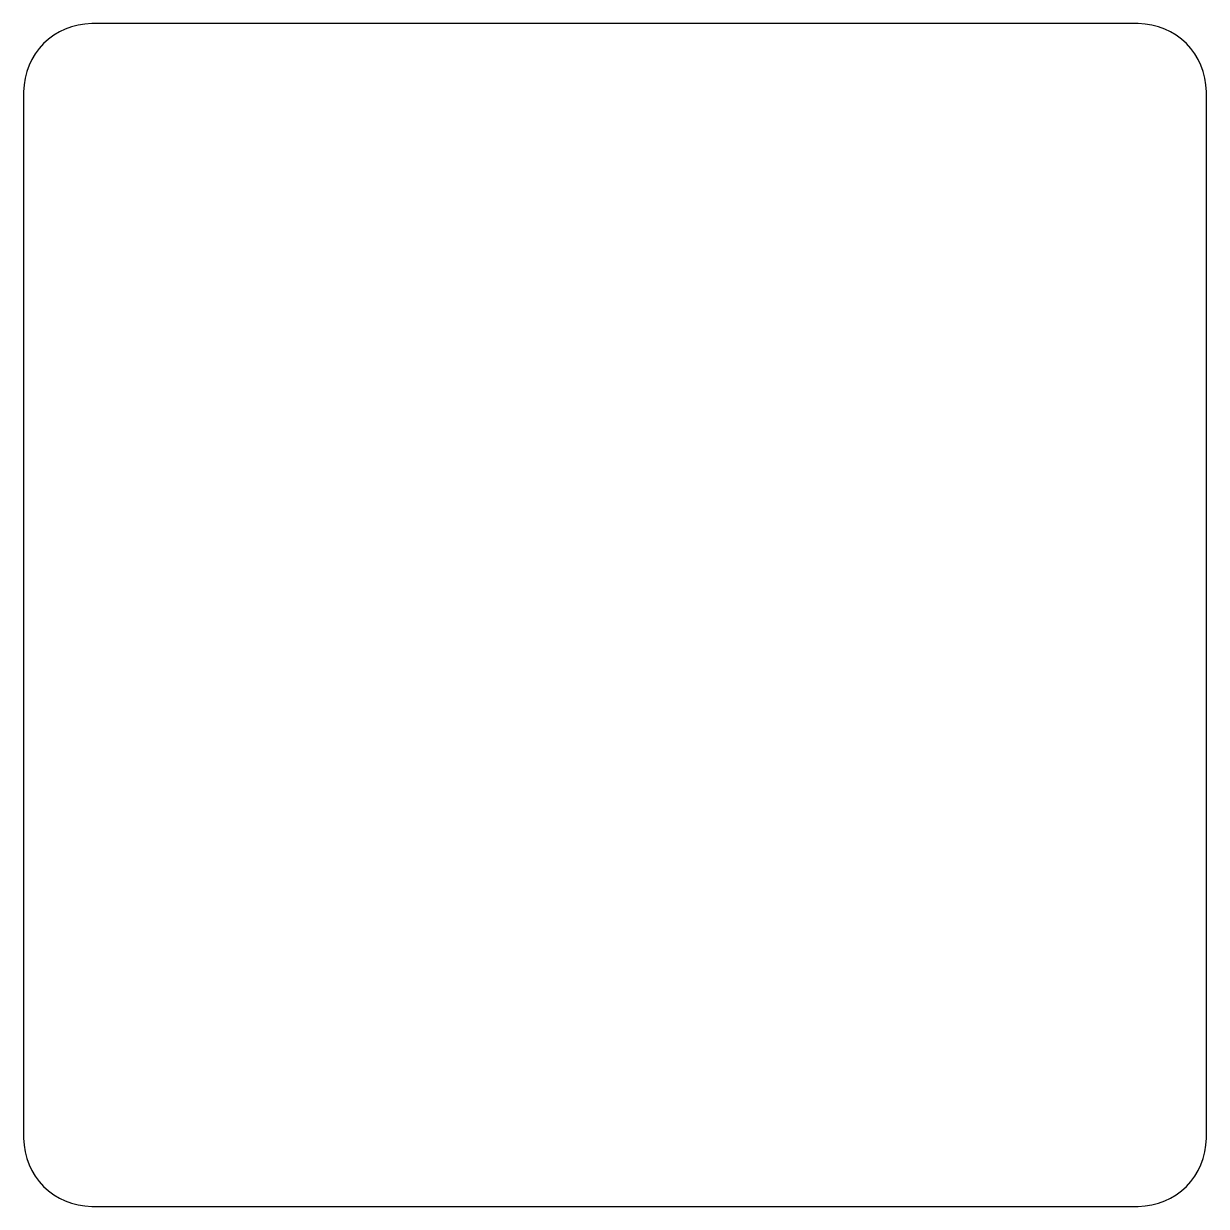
# Model space of a CAD drawing. Header units: millimetres. Extents: x 0 to 52, y -52 to 0.
import ezdxf

# ---------------------------------------------------------------- set-up
doc = ezdxf.new("R2010")
doc.units = ezdxf.units.MM
doc.layers.add('Shape2DView', color=7, linetype='CONTINUOUS')

msp = doc.modelspace()

# ---------------------------------------------------------------- linework, layer by layer
at = {"layer": 'Shape2DView'}
for p, q in [((49, 0), (3, 0)), ((0, -3), (0, -49)), ((52, -49), (52, -3)), ((3, -52), (49, -52))]:
    msp.add_line(p, q, dxfattribs=at)
for centre, start, end in [((3, -3), 90, 180), ((49, -3), 0, 90), ((3, -49), 180, -90), ((49, -49), -90, 0)]:
    msp.add_arc(centre, 3, start, end, dxfattribs=at)

doc.saveas('drawing.dxf')
